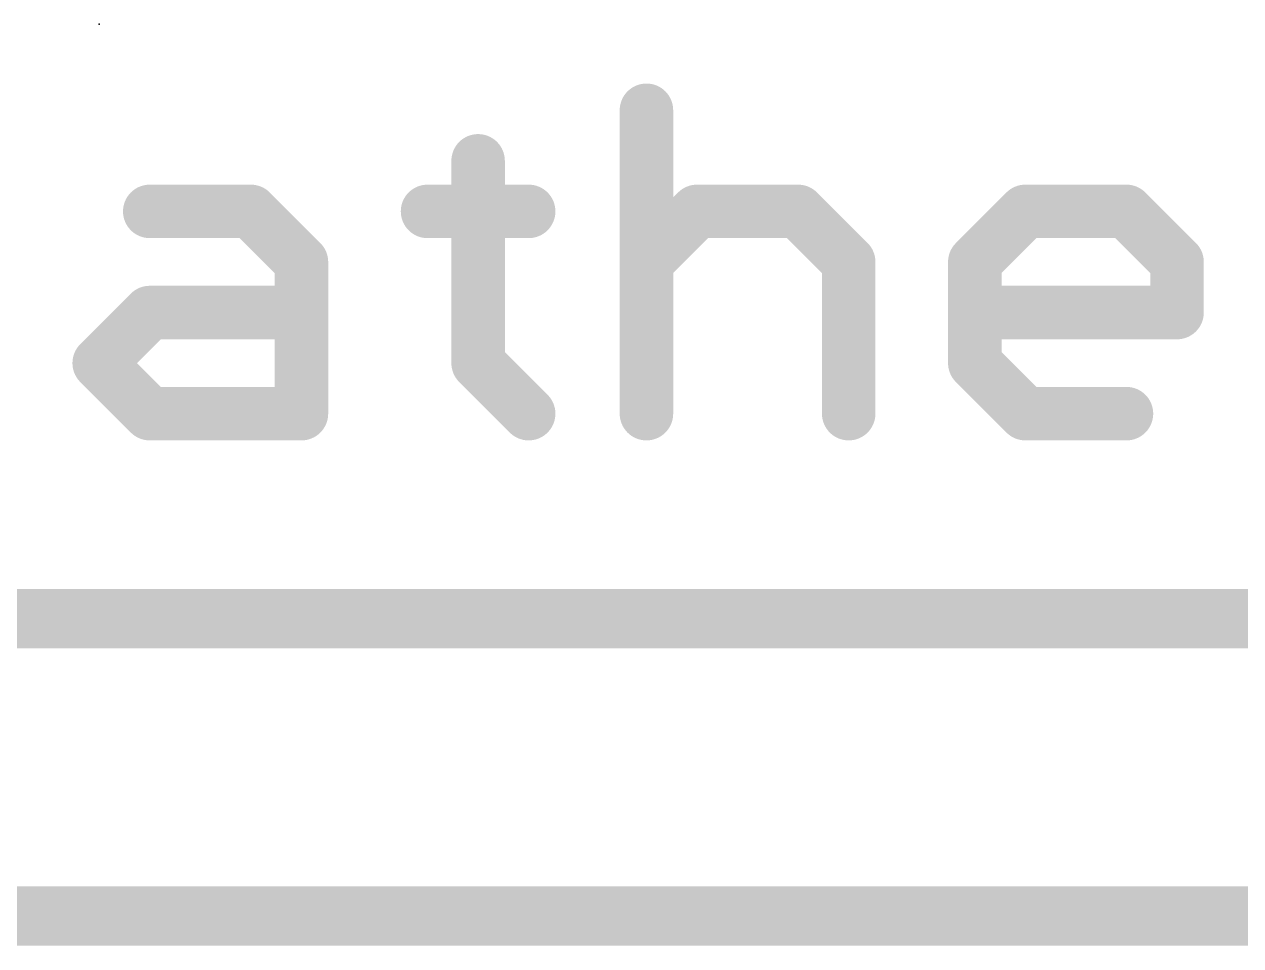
# Model space of a CAD drawing. Extents: x -29 to 78, y -28 to 63.
# Drawn here: x 20.63 to 25.83, y 7.49 to 11.43 of the extents above; entities that cross this region are included whole.
import ezdxf

# ---------------------------------------------------------------- set-up
doc = ezdxf.new("R2010")
doc.units = 0
for name, color, linetype in [('1', 12, 'CONTINUOUS'), ('21', 41, 'CONTINUOUS'), ('23', 53, 'CONTINUOUS')]:
    doc.layers.add(name, color=color, linetype=linetype)

msp = doc.modelspace()

# ---------------------------------------------------------------- linework, layer by layer
at = {"layer": '1', "const_width": 0.254}
for points in [[(40.64, 8.89), (14.255, 8.89)], [(13.97, 7.62), (41.91, 7.62)]]:
    msp.add_lwpolyline(points, dxfattribs=at)
at = {"layer": '21', "const_width": 0.1143}
for points in [[(23.3508, 11.0628, 1), (23.2365, 11.0628)], [(22.6314, 10.8467, 1), (22.5171, 10.8467)], [(21.1709, 10.6878, 1), (21.1709, 10.5735)], [(21.6435, 10.671, 1), (21.5627, 10.5902)], [(21.6031, 10.5735, 1), (21.6031, 10.6878)], [(22.3581, 10.6878, 1), (22.3581, 10.5735)], [(22.7903, 10.5735, 1), (22.7903, 10.6878)], [(23.5097, 10.6878, 1), (23.5097, 10.5735)], [(23.5501, 10.5902, 1), (23.4693, 10.671)], [(23.9823, 10.671, 1), (23.9015, 10.5902)], [(23.9419, 10.5735, 1), (23.9419, 10.6878)], [(24.913, 10.6878, 1), (24.913, 10.5735)], [(24.9534, 10.5902, 1), (24.8726, 10.671)], [(25.3856, 10.671, 1), (25.3048, 10.5902)], [(25.3452, 10.5735, 1), (25.3452, 10.6878)], [(21.8763, 10.4146, 1), (21.762, 10.4146)], [(21.7788, 10.3741, 1), (21.8596, 10.455)], [(23.2532, 10.455, 1), (23.3341, 10.3741)], [(24.2151, 10.4146, 1), (24.1008, 10.4146)], [(24.1176, 10.3741, 1), (24.1984, 10.455)], [(24.6565, 10.455, 1), (24.7373, 10.3741)], [(24.7541, 10.4146, 1), (24.6398, 10.4146)], [(25.6184, 10.4146, 1), (25.5041, 10.4146)], [(25.5209, 10.3741, 1), (25.6017, 10.455)], [(21.1709, 10.2556, 1), (21.1709, 10.1413)], [(21.2114, 10.1581, 1), (21.1305, 10.2389)], [(21.8192, 10.1413, 1), (21.8192, 10.2556)], [(24.6969, 10.2556, 1), (24.6969, 10.1413)], [(25.5613, 10.1413, 1), (25.5613, 10.2556)], [(25.5041, 10.1985, 1), (25.6184, 10.1985)], [(20.9953, 10.0228, 1), (20.9144, 9.942)], [(22.6146, 10.0228, 1), (22.5338, 9.942)], [(24.7373, 10.0228, 1), (24.6565, 9.942)], [(20.9144, 10.0228, 1), (20.9953, 9.942)], [(22.5171, 9.9824, 1), (22.6314, 9.9824)], [(24.6398, 9.9824, 1), (24.7541, 9.9824)], [(21.1709, 9.8235, 1), (21.1709, 9.7092)], [(21.8192, 9.7092, 1), (21.8192, 9.8235)], [(24.913, 9.8235, 1), (24.913, 9.7092)], [(25.3452, 9.7092, 1), (25.3452, 9.8235)], [(21.1305, 9.7259, 1), (21.2114, 9.8067)], [(22.7499, 9.7259, 1), (22.8307, 9.8067)], [(24.8726, 9.7259, 1), (24.9534, 9.8067)], [(21.762, 9.7663, 1), (21.8763, 9.7663)], [(23.2365, 9.7663, 1), (23.3508, 9.7663)], [(24.1008, 9.7663, 1), (24.2151, 9.7663)]]:
    msp.add_lwpolyline(points, format="xyb", dxfattribs=at)
at = {"layer": '21', "const_width": 0.2286}
for points in [[(23.2937, 11.0628), (23.2937, 9.7663)], [(22.5742, 10.8467), (22.5742, 9.9824)], [(21.1709, 10.6306), (21.6031, 10.6306)], [(21.6031, 10.6306), (21.8192, 10.4146)], [(22.3581, 10.6306), (22.7903, 10.6306)], [(23.2937, 10.4146), (23.5097, 10.6306)], [(23.5097, 10.6306), (23.9419, 10.6306)], [(23.9419, 10.6306), (24.158, 10.4146)], [(24.6969, 10.4146), (24.913, 10.6306)], [(24.913, 10.6306), (25.3452, 10.6306)], [(25.3452, 10.6306), (25.5613, 10.4146)], [(21.8192, 10.4146), (21.8192, 9.7663)], [(24.158, 10.4146), (24.158, 9.7663)], [(24.6969, 9.9824), (24.6969, 10.4146)], [(25.5613, 10.4146), (25.5613, 10.1985)], [(20.9549, 9.9824), (21.1709, 10.1985)], [(21.1709, 10.1985), (21.8192, 10.1985)], [(25.5613, 10.1985), (24.6969, 10.1985)], [(21.1709, 9.7663), (20.9549, 9.9824)], [(22.5742, 9.9824), (22.7903, 9.7663)], [(24.913, 9.7663), (24.6969, 9.9824)], [(21.8192, 9.7663), (21.1709, 9.7663)], [(25.3452, 9.7663), (24.913, 9.7663)]]:
    msp.add_lwpolyline(points, dxfattribs=at)
at = {"layer": '23'}
msp.add_point((20.955, 11.43), dxfattribs=at)

doc.saveas('drawing.dxf')
